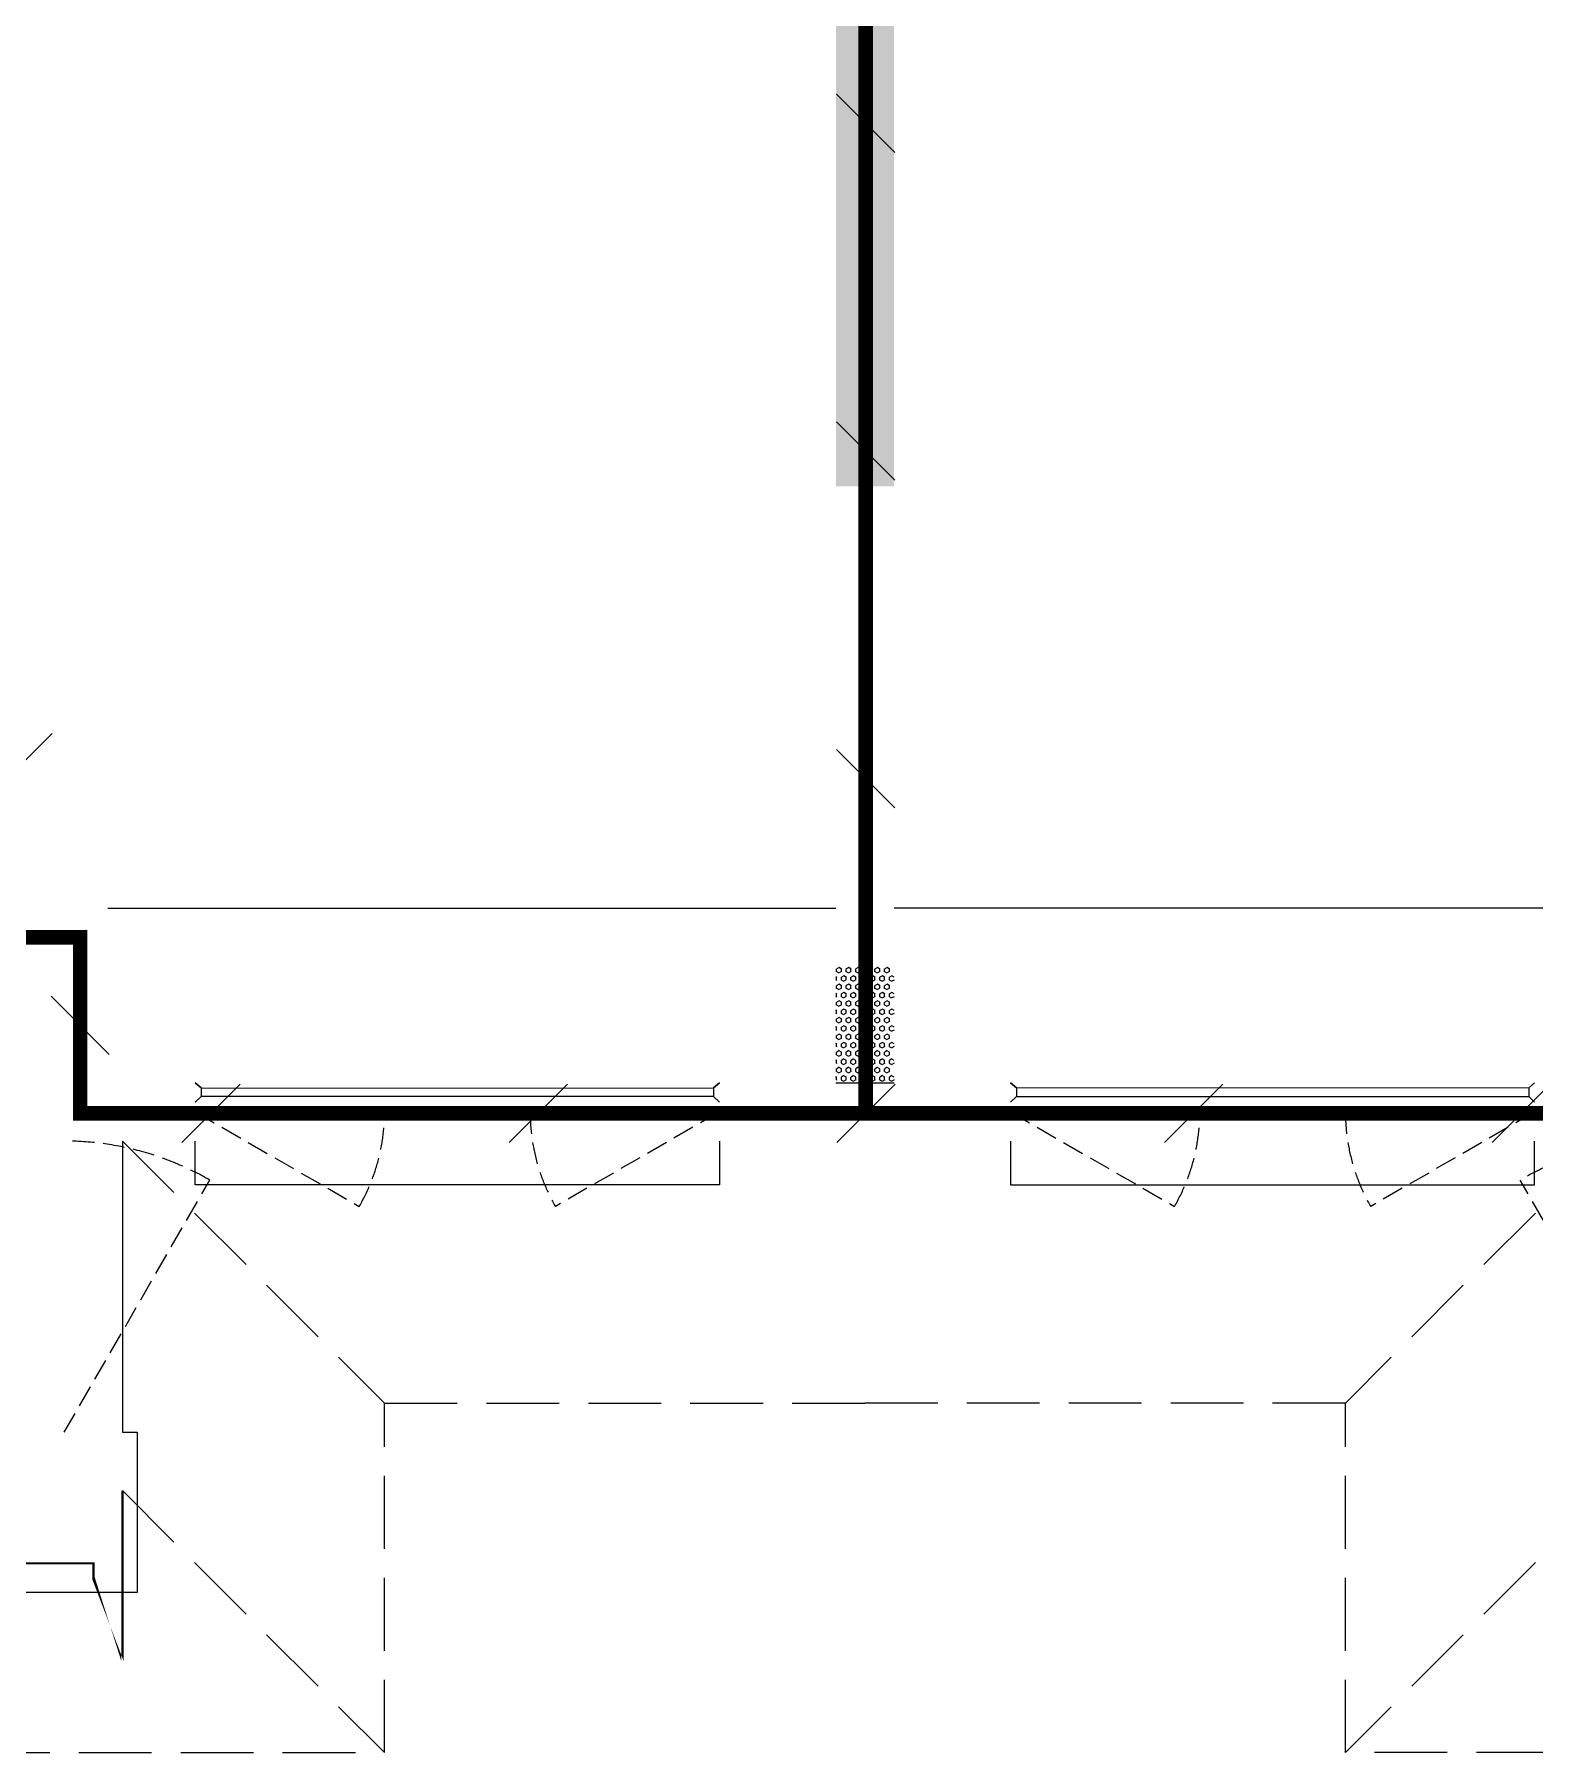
# Model space of a CAD drawing. Extents: x 2803505 to 5851001, y -1372902 to 24339.
# Drawn here: x 2954053 to 2959206, y -776762 to -770862 of the extents above; entities that cross this region are included whole.
import ezdxf
from ezdxf.xclip import XClip

# ---------------------------------------------------------------- set-up
doc = ezdxf.new("R2010")
doc.units = 0
doc.header["$LTSCALE"] = 1000
doc.header["$MEASUREMENT"] = 0
doc.header["$XCLIPFRAME"] = 2
for name, pattern in [('CENTER2', [1.125, 0.75, -0.125, 0.125, -0.125]), ('DASH', [0.35, 0.25, -0.1]), ('DOTE', [2.4200000000000004, 2, -0.2, 0.02, -0.2])]:
    doc.linetypes.add(name, pattern=pattern)
doc.layers.get('0').update_dxf_attribs({"linetype": 'CONTINUOUS'})
for name, color, linetype in [('!!电气', 1, 'CONTINUOUS'), ('3-栏杆1', 252, 'CONTINUOUS'), ('3.5方案汇报，与郭总、侯月琴确定户型_t8$0$2020.03.04 -1安徽标准化洋房户型(UA）_t8_t8$0$看线', 154, 'CONTINUOUS'), ('LWIRE', 4, 'CONTINUOUS'), ('SHTLN', 4, 'CONTINUOUS'), ('WIRE-接地', 2, 'CONTINUOUS'), ('保温', 6, 'CONTINUOUS'), ('卫生间', 6, 'CONTINUOUS'), ('看线', 185, 'CONTINUOUS')]:
    doc.layers.add(name, color=color, linetype=linetype)
doc.layers.add('DOTE', color=19, linetype='DOTE', lineweight=9)
doc.layers.add('WINDOW', color=146, linetype='CONTINUOUS', lineweight=20)
doc.styles.get("Standard").update_dxf_attribs({"font": 'gbenor.shx', "bigfont": 'gbcbig.shx'})

# ---------------------------------------------------------------- blocks, each defined once
blk = doc.blocks.new('A$C74D73064')
at = {"layer": 'DOTE', "color": 252}
blk.add_line((-86385.24772744626, 67619.25646164955), (196116.0437006025, 67619.25646164955), dxfattribs=at)
blk = doc.blocks.new('A$C24015597')
ref = blk.add_blockref('A$C74D73064', (24685.71245598793, -33857.69039963209))
XClip(ref).set_block_clipping_path([(-14883.246564808185, 50822.2568892687), (39116.74030273309, 70322.2568880918)])
blk = doc.blocks.new('A$C718F517F')
at = {"layer": '保温', "linetype": 'Continuous', "ltscale": 10}
h = blk.add_hatch(dxfattribs=at)
h.set_pattern_fill('HEX', color=251, scale=10, angle=90, style=0)
h.set_pattern_definition([(90, (-503782.4551314556, -514000.2093208389), (-16.49778, 1.010197673501861e-15), [9.525, -19.05]), (210, (-503782.4551314556, -514000.2093208389), (8.248889999999996, -14.28749658604684), [9.525, -19.05]), (150, (-503782.4551314556, -513990.6843208389), (-8.248890000000003, -14.28749658604684), [9.525, -19.05])])
h.paths.add_polyline_path([(0.1137192867463455, 2048.251597041381), (200.1137029774836, 2048.251597041381), (199.9999824184924, 4900.003076276684), (-1.272303052246571e-06, 4900.003272921604)])
h = blk.add_hatch(dxfattribs=at)
h.set_pattern_fill('HEX', color=251, scale=10, angle=90, style=0)
h.set_pattern_definition([(90, (-503782.4698887531, -516048.4609178798), (-16.49778, 1.010197673501861e-15), [9.525, -19.05]), (210, (-503782.4698887531, -516048.4609178798), (8.248889999999996, -14.28749658604684), [9.525, -19.05]), (150, (-503782.4698887531, -516038.9359178797), (-8.248890000000003, -14.28749658604684), [9.525, -19.05])])
h.paths.add_polyline_path([(0.0989619892789051, 5.238689482212067e-10), (200.0989456800162, 5.238689482212067e-10), (200.062109921244, 398.2528321665595), (0.06212623044848442, 398.2530288114795)])
at = {"layer": '保温', "color": 251, "linetype": 'ByBlock', "ltscale": 10}
blk.add_line((0, 0), (200.0000000021537, -1.268927007913589e-08), dxfattribs=at)
blk = doc.blocks.new('A$C148B7D8E')
at = {"layer": '卫生间', "color": 252, "linetype": 'DASH'}
for p, q in [((22550.00001177914, 2.256128937005997e-07), (23449.9999782659, -899.9999998953426)), ((22549.99997477146, -1199.999990658369), (23449.99997818546, -2099.999804583029))]:
    blk.add_line(p, q, dxfattribs=at)
blk.add_lwpolyline([(16100.0017727029, 13999.99896146997), (16100.00177205505, 15399.99869960139), (7700.000186217541, 15399.9987034885), (7700.00259226287, 10799.99731380143), (7300.000010908523, 10799.99611648254), (7300.000007618219, 10000.0000001312), (900.0000073142583, 10000.00000001432), (900.000007365481, 9000.024217333877), (-899.9999926876626, 9000.024321453297), (-899.9999969094642, -900.0000000767177), (1750.000030706404, -899.999999850872), (1750.000019971107, -2099.999998709653), (23449.99997818546, -2099.999804583029), (23449.9999782659, -899.9999998953426), (25100.00000309735, -900.0000000060536)], dxfattribs=at)
blk = doc.blocks.new('A$C66B635E3')
at = {"color": 252, "const_width": 8}
blk.add_lwpolyline([(22449.99997925013, -99.9999994833488), (22449.9999792506, -399.9999994832324), (22349.9999700035, -400.0004377794685), (22349.99998849677, -350.0000004277099), (21300.00001656776, -350.0000103435013), (21300.00003506104, -99.99913375102915)], dxfattribs=at)
at = {"layer": '3-栏杆1', "color": 252}
for p, q in [((22720.26864399016, 1282.212400592864), (22700.00001359312, 1299.999978907406)), ((22700.00001359312, 1299.999978907406), (22720.26864380995, 1282.212400751188)), ((24479.73135523079, 1282.212400596822), (24499.99998562783, 1299.999978911364)), ((24499.99998562783, 1299.999978911364), (24479.731355411, 1282.212400755147)), ((25520.26864397014, 1282.212400596822), (25500.0000135731, 1299.999978911364)), ((25500.0000135731, 1299.999978911364), (25520.26864378992, 1282.212400755147)), ((27279.73135521077, 1282.212400592864), (27299.99998560781, 1299.999978907406)), ((27299.99998560781, 1299.999978907406), (27279.73135539098, 1282.212400751188)), ((22720.26864380715, 1252.930120892823), (22700.00003714301, 1233.083245857153)), ((22700.00003714301, 1233.083245857153), (22720.26864380715, 1252.930120892823)), ((22720.26864380995, 1282.212400751188), (22720.26864380715, 1252.930120892823)), ((22720.26864380995, 1282.14632327517), (24479.73135541053, 1282.190802913392)), ((24479.73135541333, 1252.908532858826), (22720.26864380715, 1252.864073085366)), ((24479.731355411, 1282.212400755147), (24479.73135541379, 1252.930120896781)), ((24499.99996207794, 1233.083245861111), (24479.73135541379, 1252.930120896781)), ((25500.00003712298, 1233.083245861111), (25520.26864378713, 1252.930120896781)), ((25520.26864378992, 1282.212400755147), (25520.26864378713, 1252.930120896781)), ((27279.73135539098, 1282.14632327517), (25520.26864379039, 1282.190802913392)), ((25520.2686437876, 1252.908532858826), (27279.73135539377, 1252.864073085366)), ((27279.73135539098, 1282.212400751188), (27279.73135539377, 1252.930120892823)), ((27279.73135539377, 1252.930120892823), (27299.99996205792, 1233.083245857153)), ((27299.99996205792, 1233.083245857153), (27279.73135539377, 1252.930120892823))]:
    blk.add_line(p, q, dxfattribs=at)
at = {"layer": '3.5方案汇报，与郭总、侯月琴确定户型_t8$0$2020.03.04 -1安徽标准化洋房户型(UA）_t8_t8$0$看线', "color": 252, "ltscale": 10}
for p, q in [((22400.00001020962, 1899.999998557847), (24900.00000905106, 1899.999998507323)), ((27599.98925826838, 1900.000005932292), (25099.98925942695, 1900.000005881768))]:
    blk.add_line(p, q, dxfattribs=at)
at = {"layer": 'WINDOW', "color": 252, "linetype": 'DASH', "ltscale": 0.3}
for points in [[(22699.99999967823, 1199.9999911536), (23263.13089337246, 875.3715936085209, 0.1314846383240589), (23349.9999996284, 1199.999991162214)], [(24499.99999955203, 1199.9999911536), (23936.86910585733, 875.3715936085209, -0.1314846383240589), (23849.99999960139, 1199.999991162214)], [(25499.99999964889, 1199.9999911536), (26063.13089334359, 875.3715936085209, 0.1314846383240589), (26149.99999959953, 1199.999991162214)], [(27299.9999995227, 1199.9999911536), (26736.86910582846, 875.3715936085209, -0.1314846383240589), (26649.99999957252, 1199.999991162214)], [(22250.00001370348, 99.99999293568544), (22750.00001370208, 966.0253967188764, 0.1316524975897076), (22250.0000136937, 1099.999992933823)], [(27750.00003565941, 100.0000004987232), (27250.00003566034, 966.0254042819142, -0.1316524975897076), (27750.00003566872, 1100.000000496977)]]:
    blk.add_lwpolyline(points, format="xyb", dxfattribs=at)
at = {"layer": '看线', "color": 252, "ltscale": 0.5}
for points in [[(22450.00001170486, 1099.999991400633), (22449.99997751089, 100.0000005166512)], [(24499.9999996149, 1099.999991181772), (24499.9999996149, 949.9999911817722), (22699.9999996149, 949.9999911817722), (22699.9999996135, 1099.999991155928)], [(25499.99999958603, 1099.999991181772), (25499.99999958603, 949.9999911817722), (27299.99999958603, 949.9999911817722), (27299.99999958742, 1099.999991155928)]]:
    blk.add_lwpolyline(points, dxfattribs=at)
at = {"layer": '看线', "color": 252}
blk.add_lwpolyline([(22449.99997751089, 100.0000005166512), (22499.9999774606, 100.0002196647692), (22500.00238809083, -450.0000056381105), (21249.99999191053, -449.9998515280895), (21250.00000989018, -250.0019439184107)], dxfattribs=at)
at = {"color": 252}
for name, p in [('A$C148B7D8E', (-100.0000000740401, 1099.99999117502)), ('A$C718F517F', (24900.00003623171, 1299.999991185032))]:
    blk.add_blockref(name, p, dxfattribs=at)
at = {"color": 252, "xscale": -1}
blk.add_blockref('A$C148B7D8E', (50099.99999932013, 1099.99999117502), dxfattribs=at)
blk = doc.blocks.new('$TelecSys$00000008')
blk.add_line((0.4000000000014552, 0.3999999999996362), (-0.4000000000014552, -0.3999999999996362))
blk = doc.blocks.new('$TelecSys$00000078')
for p, q in [((1.150000000001455, 1.149999999999636), (0.5499999999992724, 0.5499999999992724)), ((0.1041666666678793, 0.1041666666660603), (0.1041666666678793, 0.1041666666660603)), ((-0.1041666666678793, -0.1041666666660603), (-0.1041666666678793, -0.1041666666660603))]:
    blk.add_line(p, q)
at = {"const_width": 0.1425}
blk.add_lwpolyline([(-0.07125000000087311, 0, 1), (0.07125000000087311, 0, 1)], format="xyb", close=True, dxfattribs=at)
blk.add_solid([(0.6199999999989814, 0.4799999999995634), (0.4799999999995634, 0.6200000000008004), (0.09999999999854481, 0.1000000000003638)])
at = {"width": 0.8, "flags": 9}
blk.add_attdef('A', (0, 0), '', height=2e-05, dxfattribs=at)

msp = doc.modelspace()

# ---------------------------------------------------------------- linework, layer by layer
at = {"layer": 'WIRE-接地', "color": 2, "linetype": 'CENTER2', "const_width": 50}
for points in [[(2973713.75040686, -764860.9720256459), (2973713.75040686, -765659.2142430185), (2973713.75040686, -766661.5773035213), (2981910.838098201, -766661.5773035213), (2981910.838098201, -774564.2449763208), (2979206.677187518, -774564.2449763208), (2979206.677187518, -773973.0377635281), (2972605.542104774, -773973.0377635281), (2972605.542104774, -775170.6717579975), (2971862.455368727, -775170.6717579975), (2971862.455368727, -775767.2733816835), (2966958.197267353, -775767.2733816835), (2966958.197267353, -775166.2336386093), (2966206.466645244, -775166.2336386093), (2966206.466645244, -773959.3853331469), (2959608.50102236, -773959.3853331469), (2959608.50102236, -774566.6357050845), (2954210.637054647, -774566.6357050845), (2954210.637054647, -773962.6786410077), (2947608.677345804, -773962.6786410077), (2947608.677345804, -775168.1578066498), (2946861.925954578, -775168.1578066498), (2946861.925954578, -775763.5166726527), (2941954.400823078, -775763.5166726527)], [(2956908.296953076, -766660.7010540362), (2956908.296953076, -774549.2086615362)]]:
    msp.add_lwpolyline(points, dxfattribs=at)

# ---------------------------------------------------------------- block references
at = {"layer": '!!电气'}
for name, p in [('A$C24015597', (2836003.491352153, -807053.5751154525)), ('A$C66B635E3', (2931905.957243332, -775762.1015700675))]:
    msp.add_blockref(name, p, dxfattribs=at)
at = {"layer": 'LWIRE', "color": 2, "xscale": 600, "yscale": 600, "zscale": 600}
msp.add_blockref('$TelecSys$00000078', (2953424.502192984, -773952.6259951703), dxfattribs=at)
at = {"layer": 'SHTLN', "color": 2, "xscale": 250, "yscale": 250, "zscale": 250}
for p, rotation in [((2956908.296953076, -771167.4548577862), 270), ((2956908.296953076, -772292.4548577862), 270), ((2956908.296953076, -773417.4548577862), 270), ((2954210.637054647, -774264.6571730461), 90), ((2954659.569038504, -774566.6357050845), 180), ((2955784.569038504, -774566.6357050845), 180), ((2956909.569038504, -774566.6357050845), 180), ((2958034.569038504, -774566.6357050845), 180), ((2959159.569038504, -774566.6357050845), 180)]:
    msp.add_blockref('$TelecSys$00000008', p, dxfattribs=dict(at, rotation=rotation))

doc.saveas('drawing.dxf')
